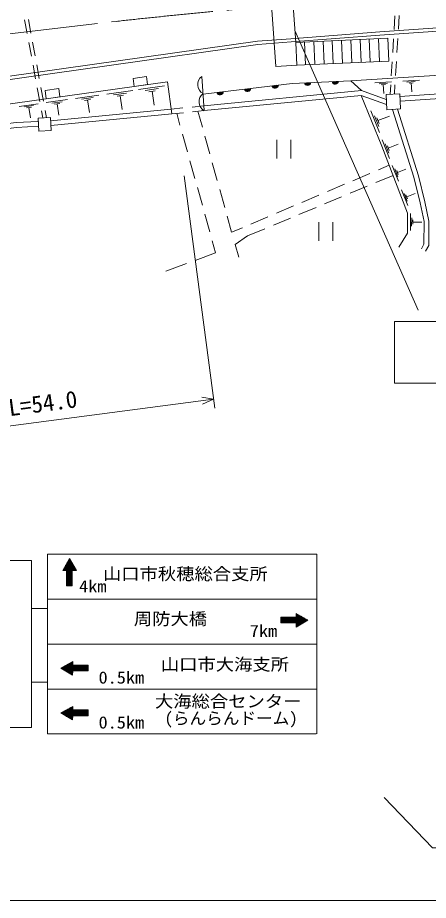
# Model space of a CAD drawing. Units: millimetres, scale not verified. Extents: x 40000 to 680000, y 20000 to 380000.
# Drawn here: x 213037 to 257460, y 205000 to 300480 of the extents above; entities that cross this region are included whole.
import ezdxf
from ezdxf.enums import TextEntityAlignment as Align

# ---------------------------------------------------------------- set-up
doc = ezdxf.new("R2010")
doc.units = ezdxf.units.MM
doc.header["$LTSCALE"] = 1000
doc.linetypes.add('CHAIN', pattern=[18.5, 12, -1.5, 3.5, -1.5])
for name, color, linetype, lineweight in [('M-BGD', 7, 'Continuous', 13), ('M-BMK', 2, 'CHAIN', 13), ('M-STR-HTXT', 7, 'Continuous', 13), ('M-STR-STRC', 7, 'Continuous', 13), ('M-STR-STRD', 7, 'Continuous', 13), ('M-TTL-BAND', 7, 'Continuous', 13)]:
    doc.layers.add(name, color=color, linetype=linetype, lineweight=lineweight)
doc.styles.add('ＭＳ ゴシック', font='')
doc.styles.get('ＭＳ ゴシック').set_extended_font_data('MS Gothic')

msp = doc.modelspace()

# ---------------------------------------------------------------- linework, layer by layer
at = {"layer": 'M-BGD'}
for p, q in [((213795, 300252), (214067, 298777)), ((214199, 300284), (214470, 298809)), ((253849, 300690), (253756, 299193)), ((254312, 300714), (254219, 299217)), ((253694, 298195), (253602, 296698)), ((254158, 298219), (254065, 296722)), ((214248, 297794), (214519, 296318)), ((214651, 297826), (214923, 296350)), ((214701, 295335), (214972, 293860)), ((215104, 295367), (215376, 293892)), ((253540, 295700), (253448, 294202)), ((254004, 295724), (253911, 294227)), ((232954, 294122), (233219, 290419)), ((251668, 293421), (253480, 293535)), ((252128, 293329), (253035, 293386)), ((252363, 293222), (252816, 293251)), ((252589, 293237), (252650, 292270)), ((253386, 293204), (253323, 292176)), ((253850, 293229), (253786, 292200)), ((254683, 293610), (256495, 293724)), ((255143, 293518), (256049, 293575)), ((255377, 293411), (255830, 293440)), ((255604, 293426), (255664, 292459)), ((215153, 292876), (215425, 291401)), ((215557, 292908), (215829, 291433)), ((222681, 292214), (225500, 292608)), ((223412, 292124), (224822, 292321)), ((226114, 292694), (228933, 293088)), ((226845, 292605), (228255, 292802)), ((227224, 292466), (227929, 292565)), ((227577, 292515), (227787, 291012)), ((216123, 291296), (218417, 291617)), ((216718, 291224), (217865, 291384)), ((219281, 291738), (221827, 292094)), ((219941, 291657), (221214, 291835)), ((220283, 291532), (220920, 291621)), ((220601, 291577), (220791, 290218)), ((223791, 291986), (224496, 292084)), ((224143, 292035), (224354, 290531)), ((213192, 290886), (215250, 291174)), ((213726, 290821), (214755, 290965)), ((214002, 290720), (214517, 290792)), ((214259, 290756), (214413, 289658)), ((215606, 290418), (215750, 289636)), ((216010, 290450), (216156, 289658)), ((216591, 289334), (229630, 290594)), ((217026, 291111), (217599, 291191)), ((217313, 291151), (217484, 289928)), ((229630, 290594), (230908, 290718)), ((231904, 290814), (233182, 290937)), ((231956, 290297), (233219, 290419)), ((232540, 290353), (233021, 288627)), ((252161, 288047), (251241, 290383)), ((216641, 288817), (229699, 290078)), ((229699, 290078), (230961, 290200)), ((230238, 290130), (230595, 288853)), ((252087, 288692), (251627, 289860)), ((252127, 289046), (251897, 289629)), ((252012, 289337), (253258, 289828)), ((230864, 287890), (231402, 285963)), ((233289, 287664), (233825, 285737)), ((241083, 287255), (241083, 285255)), ((242583, 287255), (242583, 285255)), ((253259, 285259), (252465, 287276)), ((253195, 285816), (252798, 286825)), ((253230, 286121), (253031, 286626)), ((253131, 286374), (254206, 286797)), ((231671, 285000), (232210, 283074)), ((234093, 284774), (234630, 282847)), ((249304, 282846), (251145, 283628)), ((252065, 284019), (253223, 284511)), ((254224, 282808), (253560, 284494)), ((254171, 283274), (253839, 284117)), ((254200, 283529), (254034, 283951)), ((254117, 283740), (255016, 284094)), ((253637, 283421), (251771, 282644)), ((232479, 282111), (233017, 280185)), ((234898, 281884), (235434, 279957)), ((246543, 281672), (248384, 282455)), ((250848, 282259), (249002, 281490)), ((255233, 280155), (254569, 281841)), ((243782, 280499), (245623, 281281)), ((248079, 281105), (246233, 280336)), ((255179, 280621), (254847, 281464)), ((255208, 280876), (255042, 281298)), ((255125, 281087), (256024, 281441)), ((241021, 279325), (242862, 280107)), ((245310, 279951), (243464, 279182)), ((233286, 279222), (233824, 277295)), ((235702, 278994), (236183, 277268)), ((238260, 278151), (240101, 278934)), ((255527, 277471), (255544, 279283)), ((255652, 277923), (255660, 278829)), ((242540, 278797), (240694, 278028)), ((245612, 278356), (245612, 276356)), ((247112, 278356), (247112, 276356)), ((255775, 278148), (255779, 278601)), ((255777, 278375), (256743, 278366)), ((236183, 277268), (237340, 277760)), ((239771, 277643), (237905, 276865)), ((234094, 276332), (234451, 275055)), ((237905, 276865), (236566, 275924)), ((234451, 275055), (232230, 274225)), ((236566, 275924), (236964, 274563)), ((231293, 273875), (229073, 273046))]:
    msp.add_line(p, q, dxfattribs=at)
for points in [[(175608, 288980), (238966, 297929), (242597, 298201), (252198, 298949), (261065, 299546), (268785, 299835)], [(175657, 288633), (239004, 297581), (242624, 297852), (252223, 298600), (261084, 299196), (268798, 299485)], [(249064, 293659), (270595, 295009), (273957, 290838), (267288, 284964), (269866, 289149)], [(148793, 272710), (158052, 283011), (164651, 284657), (181820, 286901), (229238, 293535), (229699, 290078)], [(233092, 292198), (242730, 293366), (249064, 293659), (250245, 292586)], [(233182, 290937), (250245, 292586), (252912, 291634)], [(254389, 291965), (266559, 292767), (269866, 289149)], [(254423, 291446), (266344, 292231), (269583, 288689)], [(233219, 290419), (250179, 292057), (252941, 291071)], [(254269, 275665), (255190, 277172), (255190, 279334), (252438, 286575), (250179, 292057)], [(253597, 290558), (255889, 283233), (256561, 280435), (257003, 278426), (256986, 275970), (256702, 275458)], [(254133, 290586), (256390, 283372), (257068, 280552), (257523, 278480), (257506, 275833), (257157, 275205)], [(174543, 284208), (207246, 288434), (212882, 289122), (215263, 289244)], [(174610, 283692), (207310, 287918), (212926, 288604), (215289, 288725)], [(252676, 216122), (257893, 210694), (260186, 210694), (260186, 208144), (262619, 208144), (262619, 210694), (304881, 210694), (304881, 211962), (306214, 211962), (306214, 210628), (320141, 210628), (320141, 208347), (322738, 208347), (322738, 210593), (325125, 210593), (332489, 217904)]]:
    msp.add_lwpolyline(points, dxfattribs=at)
for points in [[(225654, 293033), (227083, 293233), (226962, 294099), (225533, 293899)], [(216133, 291701), (217602, 291907), (217477, 292804), (216007, 292598)], [(252884, 292153), (254375, 292231), (254461, 290603), (252970, 290525)], [(215243, 289608), (216572, 289681), (216650, 288266), (215321, 288192)]]:
    msp.add_lwpolyline(points, close=True, dxfattribs=at)
for centre, radius, start, end in [((233630, 293239), 1112, 127.45932, 240.70597), ((240883, 293197), 354, 195.70497, 358.11015), ((240883, 293197), 283, 197.92901, 355.88611), ((240883, 293197), 212, 201.67534, 352.13978), ((240883, 293197), 142, 209.38706, 344.42805), ((240883, 293197), 100, 219.70473, 334.11039), ((244396, 293497), 354, 191.44577, 353.85095), ((244396, 293497), 283, 193.66981, 351.62691), ((244396, 293497), 212, 197.41613, 347.88058), ((244396, 293497), 142, 205.12786, 340.16885), ((244396, 293497), 100, 215.44553, 329.85119), ((247393, 293636), 354, 191.44577, 353.85095), ((247393, 293636), 283, 193.66981, 351.62691), ((247393, 293636), 212, 197.41613, 347.88058), ((247393, 293636), 142, 205.12786, 340.16885), ((247393, 293636), 100, 215.44553, 329.85119), ((233763, 291388), 1112, 127.45932, 240.70597), ((234926, 292475), 354, 195.70497, 358.11015), ((234926, 292475), 283, 197.92901, 355.88611), ((234926, 292475), 212, 201.67534, 352.13978), ((234926, 292475), 142, 209.38706, 344.42805), ((234926, 292475), 100, 219.70473, 334.11039), ((237905, 292836), 354, 195.70497, 358.11015), ((237905, 292836), 283, 197.92901, 355.88611), ((237905, 292836), 212, 201.67534, 352.13978), ((237905, 292836), 142, 209.38706, 344.42805), ((237905, 292836), 100, 219.70473, 334.11039)]:
    msp.add_arc(centre, radius, start, end, dxfattribs=at)
at = {"layer": 'M-BMK'}
msp.add_line((173016, 294126), (223675, 300073), dxfattribs=at)
msp.add_arc((292154, -317973), 621828, 91.9428, 96.32255, dxfattribs=at)
at = {"layer": 'M-STR-HTXT'}
for p, q in [((231038, 283374), (234360, 258234)), ((180455, 252118), (234229, 259225)), ((234229, 259225), (232941, 259433)), ((234229, 259225), (233039, 258689))]:
    msp.add_line(p, q, dxfattribs=at)
at = {"layer": 'M-STR-STRC'}
for p, q in [((243017, 299107), (256344, 268844)), ((273719, 267615), (253817, 267615)), ((217976, 240696), (218868, 241582)), ((218058, 240918), (218816, 241671)), ((218228, 241228), (218763, 241760)), ((218398, 241538), (218711, 241849)), ((218448, 241628), (219374, 240695)), ((218498, 241720), (219204, 241008)), ((218548, 241811), (219001, 241355)), ((218568, 241847), (218659, 241938)), ((218598, 241902), (218798, 241701)), ((245410, 242437), (245410, 237577)), ((217946, 240714), (217964, 240696)), ((217996, 240806), (218105, 240696)), ((218046, 240897), (218246, 240696)), ((218096, 240989), (218924, 240155)), ((218118, 240696), (218920, 241493)), ((218146, 241080), (218924, 240297)), ((218197, 241171), (218925, 240438)), ((218247, 241263), (218925, 240580)), ((218260, 240696), (218972, 241404)), ((218297, 241354), (218952, 240695)), ((218308, 240180), (219181, 241047)), ((218308, 240039), (218925, 240652)), ((218309, 240463), (219077, 241225)), ((218309, 240322), (219129, 241136)), ((218310, 240605), (219025, 241315)), ((218310, 240632), (218924, 240013)), ((218347, 241446), (219093, 240695)), ((218397, 241537), (219233, 240695)), ((218968, 240695), (219234, 240958)), ((219110, 240695), (219286, 240869)), ((219252, 240695), (219338, 240780)), ((218304, 239049), (218924, 239664)), ((218305, 239332), (218924, 239946)), ((218305, 239190), (218924, 239805)), ((218306, 239615), (218924, 240228)), ((218306, 239473), (218924, 240087)), ((218307, 239897), (218925, 240511)), ((218307, 239756), (218925, 240370)), ((218307, 239925), (218923, 239304)), ((218307, 239783), (218923, 239163)), ((218308, 240207), (218924, 239588)), ((218308, 240066), (218923, 239446)), ((218309, 240490), (218924, 239871)), ((218309, 240349), (218924, 239730)), ((218304, 239076), (218344, 239036)), ((218305, 239359), (218627, 239035)), ((218305, 239217), (218485, 239036)), ((218306, 239642), (218909, 239035)), ((218306, 239500), (218768, 239035)), ((218433, 239036), (218924, 239523)), ((218575, 239036), (218923, 239382)), ((218716, 239035), (218923, 239241)), ((218858, 239035), (218923, 239100)), ((245410, 237577), (245410, 232717)), ((214541, 236557), (216269, 236557)), ((243454, 235857), (242621, 235028)), ((243180, 236007), (243162, 235989)), ((243162, 235977), (244048, 235086)), ((243271, 235957), (243162, 235848)), ((243363, 235907), (243162, 235707)), ((243162, 235835), (243959, 235034)), ((243383, 235896), (244137, 235139)), ((242108, 235646), (241501, 235042)), ((241966, 235646), (241501, 235184)), ((241501, 235094), (241566, 235028)), ((241683, 235647), (241502, 235466)), ((241542, 235647), (241502, 235607)), ((241825, 235646), (241502, 235325)), ((241502, 235518), (241990, 235028)), ((241502, 235377), (241848, 235028)), ((241502, 235235), (241707, 235028)), ((241515, 235647), (242131, 235028)), ((242249, 235645), (241629, 235028)), ((241656, 235647), (242272, 235028)), ((242390, 235645), (241771, 235028)), ((241798, 235646), (242413, 235028)), ((241845, 235646), (241845, 235028)), ((242532, 235645), (241913, 235028)), ((241939, 235646), (242554, 235028)), ((242673, 235644), (242054, 235028)), ((242080, 235646), (242695, 235028)), ((242815, 235644), (242196, 235028)), ((242222, 235645), (242836, 235028)), ((242956, 235644), (242338, 235028)), ((242363, 235645), (242977, 235028)), ((243097, 235643), (242480, 235028)), ((242505, 235645), (243118, 235028)), ((242646, 235644), (243514, 234772)), ((243546, 235807), (242763, 235028)), ((242788, 235644), (243603, 234825)), ((243637, 235757), (242905, 235028)), ((242929, 235644), (243692, 234877)), ((243728, 235707), (243047, 235028)), ((243070, 235643), (243781, 234929)), ((243820, 235657), (243161, 235001)), ((243161, 234985), (243425, 234720)), ((243162, 235694), (243870, 234982)), ((243911, 235607), (243162, 234861)), ((244003, 235557), (243162, 234720)), ((244094, 235507), (243162, 234579)), ((244186, 235457), (243475, 234749)), ((243694, 235726), (244226, 235191)), ((244277, 235407), (243821, 234953)), ((244004, 235557), (244315, 235243)), ((244369, 235357), (244168, 235157)), ((244314, 235387), (244404, 235296)), ((243162, 234843), (243336, 234668)), ((243162, 234701), (243247, 234615)), ((245331, 232717), (216269, 232717)), ((245410, 232717), (245410, 222997)), ((217836, 230196), (217745, 230105)), ((217780, 230166), (217981, 229965)), ((218146, 230365), (217834, 230052)), ((217872, 230216), (218327, 229761)), ((218456, 230534), (217923, 230000)), ((217963, 230266), (218673, 229557)), ((218766, 230704), (218012, 229948)), ((218055, 230316), (218985, 229387)), ((218988, 230785), (218100, 229895)), ((218146, 230366), (218986, 229528)), ((218988, 230643), (218189, 229843)), ((218238, 230415), (218987, 229668)), ((218988, 230501), (218278, 229790)), ((218329, 230465), (218987, 229809)), ((219079, 230451), (218367, 229738)), ((218421, 230515), (219102, 229836)), ((219220, 230451), (218456, 229685)), ((218513, 230565), (219244, 229836)), ((219362, 230451), (218545, 229633)), ((218604, 230615), (219385, 229835)), ((219503, 230451), (218634, 229580)), ((218696, 230665), (219527, 229835)), ((218787, 230715), (218988, 230515)), ((218879, 230765), (218988, 230656)), ((218970, 230815), (218988, 230797)), ((219645, 230451), (219030, 229836)), ((219052, 230451), (219669, 229835)), ((219786, 230452), (219171, 229836)), ((219193, 230451), (219811, 229835)), ((219927, 230452), (219312, 229835)), ((219335, 230451), (219952, 229835)), ((220069, 230452), (219454, 229835)), ((219476, 230451), (220094, 229834)), ((220210, 230452), (219595, 229835)), ((219618, 230451), (220236, 229834)), ((220352, 230452), (219736, 229835)), ((219759, 230452), (220378, 229834)), ((220493, 230452), (219877, 229835)), ((219900, 230452), (220519, 229834)), ((220635, 230452), (220018, 229835)), ((220042, 230452), (220647, 229848)), ((220647, 230324), (220159, 229834)), ((220183, 230452), (220647, 229989)), ((220647, 230182), (220300, 229834)), ((220325, 230452), (220647, 230130)), ((220466, 230452), (220647, 230271)), ((220608, 230452), (220647, 230413)), ((218987, 229793), (218723, 229528)), ((218987, 229651), (218812, 229475)), ((218986, 229508), (218901, 229423)), ((220647, 230040), (220441, 229834)), ((220647, 229899), (220582, 229834)), ((214541, 228586), (216269, 228586)), ((245410, 227857), (216269, 227857)), ((217836, 225336), (217745, 225245)), ((218146, 225505), (217834, 225192)), ((217872, 225356), (218327, 224901)), ((218456, 225674), (217923, 225140)), ((217963, 225406), (218673, 224697)), ((218766, 225844), (218012, 225088)), ((218055, 225456), (218985, 224527)), ((218988, 225925), (218100, 225035)), ((218146, 225506), (218986, 224668)), ((218988, 225783), (218189, 224983)), ((218238, 225555), (218987, 224808)), ((218988, 225641), (218278, 224930)), ((218329, 225605), (218987, 224949)), ((219079, 225591), (218367, 224878)), ((218421, 225655), (219102, 224976)), ((219220, 225591), (218456, 224825)), ((218513, 225705), (219244, 224976)), ((219362, 225591), (218545, 224773)), ((218604, 225755), (219385, 224975)), ((219503, 225591), (218634, 224720)), ((218696, 225805), (219527, 224975)), ((218787, 225855), (218988, 225655)), ((218879, 225905), (218988, 225796)), ((218970, 225955), (218988, 225937)), ((219645, 225591), (219030, 224976)), ((219052, 225591), (219669, 224975)), ((219786, 225592), (219171, 224976)), ((219193, 225591), (219811, 224975)), ((219927, 225592), (219312, 224975)), ((219335, 225591), (219952, 224975)), ((220069, 225592), (219454, 224975)), ((219476, 225591), (220094, 224974)), ((220210, 225592), (219595, 224975)), ((219618, 225591), (220236, 224974)), ((220352, 225592), (219736, 224975)), ((219759, 225592), (220378, 224974)), ((220493, 225592), (219877, 224975)), ((219900, 225592), (220519, 224974)), ((220635, 225592), (220018, 224975)), ((220042, 225592), (220647, 224988)), ((220647, 225464), (220159, 224974)), ((220183, 225592), (220647, 225129)), ((220325, 225592), (220647, 225270)), ((220466, 225592), (220647, 225411)), ((220608, 225592), (220647, 225553)), ((217780, 225306), (217981, 225105)), ((218987, 224933), (218723, 224668)), ((218987, 224791), (218812, 224615)), ((218986, 224648), (218901, 224563)), ((220647, 225322), (220300, 224974)), ((220647, 225180), (220441, 224974)), ((220647, 225039), (220582, 224974))]:
    msp.add_line(p, q, dxfattribs=at)
for points in [[(243110, 297803), (253066, 298249), (253176, 295790), (243220, 295345)], [(218310, 240696), (217936, 240696), (218638, 241975), (219388, 240695), (218925, 240694), (218923, 239035), (218304, 239036)], [(243162, 235643), (243162, 236017), (244441, 235317), (243163, 234566), (243161, 235028), (241501, 235028), (241502, 235647)], [(218988, 230451), (218988, 230825), (217708, 230126), (218985, 229373), (218988, 229836), (220647, 229834), (220647, 230452)], [(218988, 225591), (218988, 225965), (217708, 225266), (218985, 224513), (218988, 224976), (220647, 224974), (220647, 225592)]]:
    msp.add_lwpolyline(points, close=True, dxfattribs=at)
for points in [[(253817, 267615), (253817, 260948), (273719, 260948), (273719, 267615)], [(192481, 241748), (214541, 241748), (214541, 223681), (192481, 223681)], [(216269, 237577), (216269, 242437), (245410, 242437)], [(216269, 232717), (216269, 237577), (245410, 237577)], [(236171, 227857), (216269, 227857), (216269, 232717), (236171, 232717)], [(216269, 227857), (216269, 222997), (245331, 222997)]]:
    msp.add_lwpolyline(points, dxfattribs=at)
at = {"layer": 'M-STR-STRD'}
for p, q in [((246073, 297936), (246183, 295477)), ((247072, 297981), (247182, 295522)), ((248071, 298025), (248181, 295567)), ((249070, 298070), (249180, 295611)), ((250069, 298115), (250179, 295656)), ((251068, 298159), (251178, 295701)), ((252067, 298204), (252177, 295746)), ((244075, 297846), (244185, 295388)), ((245074, 297891), (245184, 295433)), ((243284, 295348), (240970, 295184))]:
    msp.add_line(p, q, dxfattribs=at)
msp.add_lwpolyline([(240970, 295184), (239917, 310041), (242232, 310205), (243110, 297803)], dxfattribs=at)
msp.add_lwpolyline([(253066, 298249), (253176, 295790), (243220, 295345), (243110, 297803)], close=True, dxfattribs=at)
at = {"layer": 'M-TTL-BAND'}
msp.add_line((40000, 205000), (579000, 205000), dxfattribs=at)

# ---------------------------------------------------------------- texts
at = {"layer": 'M-STR-HTXT', "style": 'ＭＳ ゴシック'}
msp.add_text('ガードパイプ  L=54.0', height=1833, rotation=7.529, dxfattribs=at).set_placement((207276, 256167), align=Align.BOTTOM_CENTER)
at = {"layer": 'M-STR-STRC', "style": 'ＭＳ ゴシック', "width": 1.1}
for s, p in [('山口市秋穂総合支所', (231174, 239259)), ('4km', (221160, 237911)), ('周防大橋', (229562, 234399)), ('7km', (239626, 233084)), ('山口市大海支所', (235455, 229468)), ('0.5km', (224254, 228050)), ('大海総合センター', (235812, 225476)), ('0.5km', (224254, 223190))]:
    msp.add_text(s, height=1320, dxfattribs=at).set_placement(p, align=Align.BOTTOM_CENTER)
at = {"layer": 'M-STR-STRC', "style": 'ＭＳ ゴシック'}
msp.add_text('(らんらんドーム)', height=1320, dxfattribs=at).set_placement((236127, 223644), align=Align.BOTTOM_CENTER)

doc.saveas('drawing.dxf')
